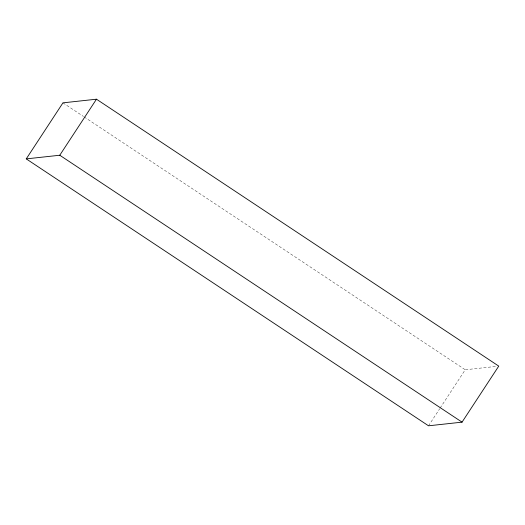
<?xml version="1.0" encoding="UTF-8"?>
<svg xmlns="http://www.w3.org/2000/svg" width="525" height="525" viewBox="0 0 525 525"><rect width="100%" height="100%" fill="white"/><g stroke="black" fill="none" stroke-linecap="round" stroke-linejoin="round"><path stroke-width="0.39" stroke-dasharray="2.62 1.97" d="M428.525 425.801L439.714 408.712M440.16 408.03L465.229 369.764L497.155 366.286M62.954 102.847L83.442 116.445M84.125 116.898L465.229 369.764"/><path stroke-width="0.79" d="M26.25 158.885L62.954 102.847L96.475 99.199L498.75 366.115L462.046 422.152L428.525 425.801L26.25 158.885L59.771 155.236L462.046 422.152M59.771 155.236L96.475 99.199"/></g></svg>
